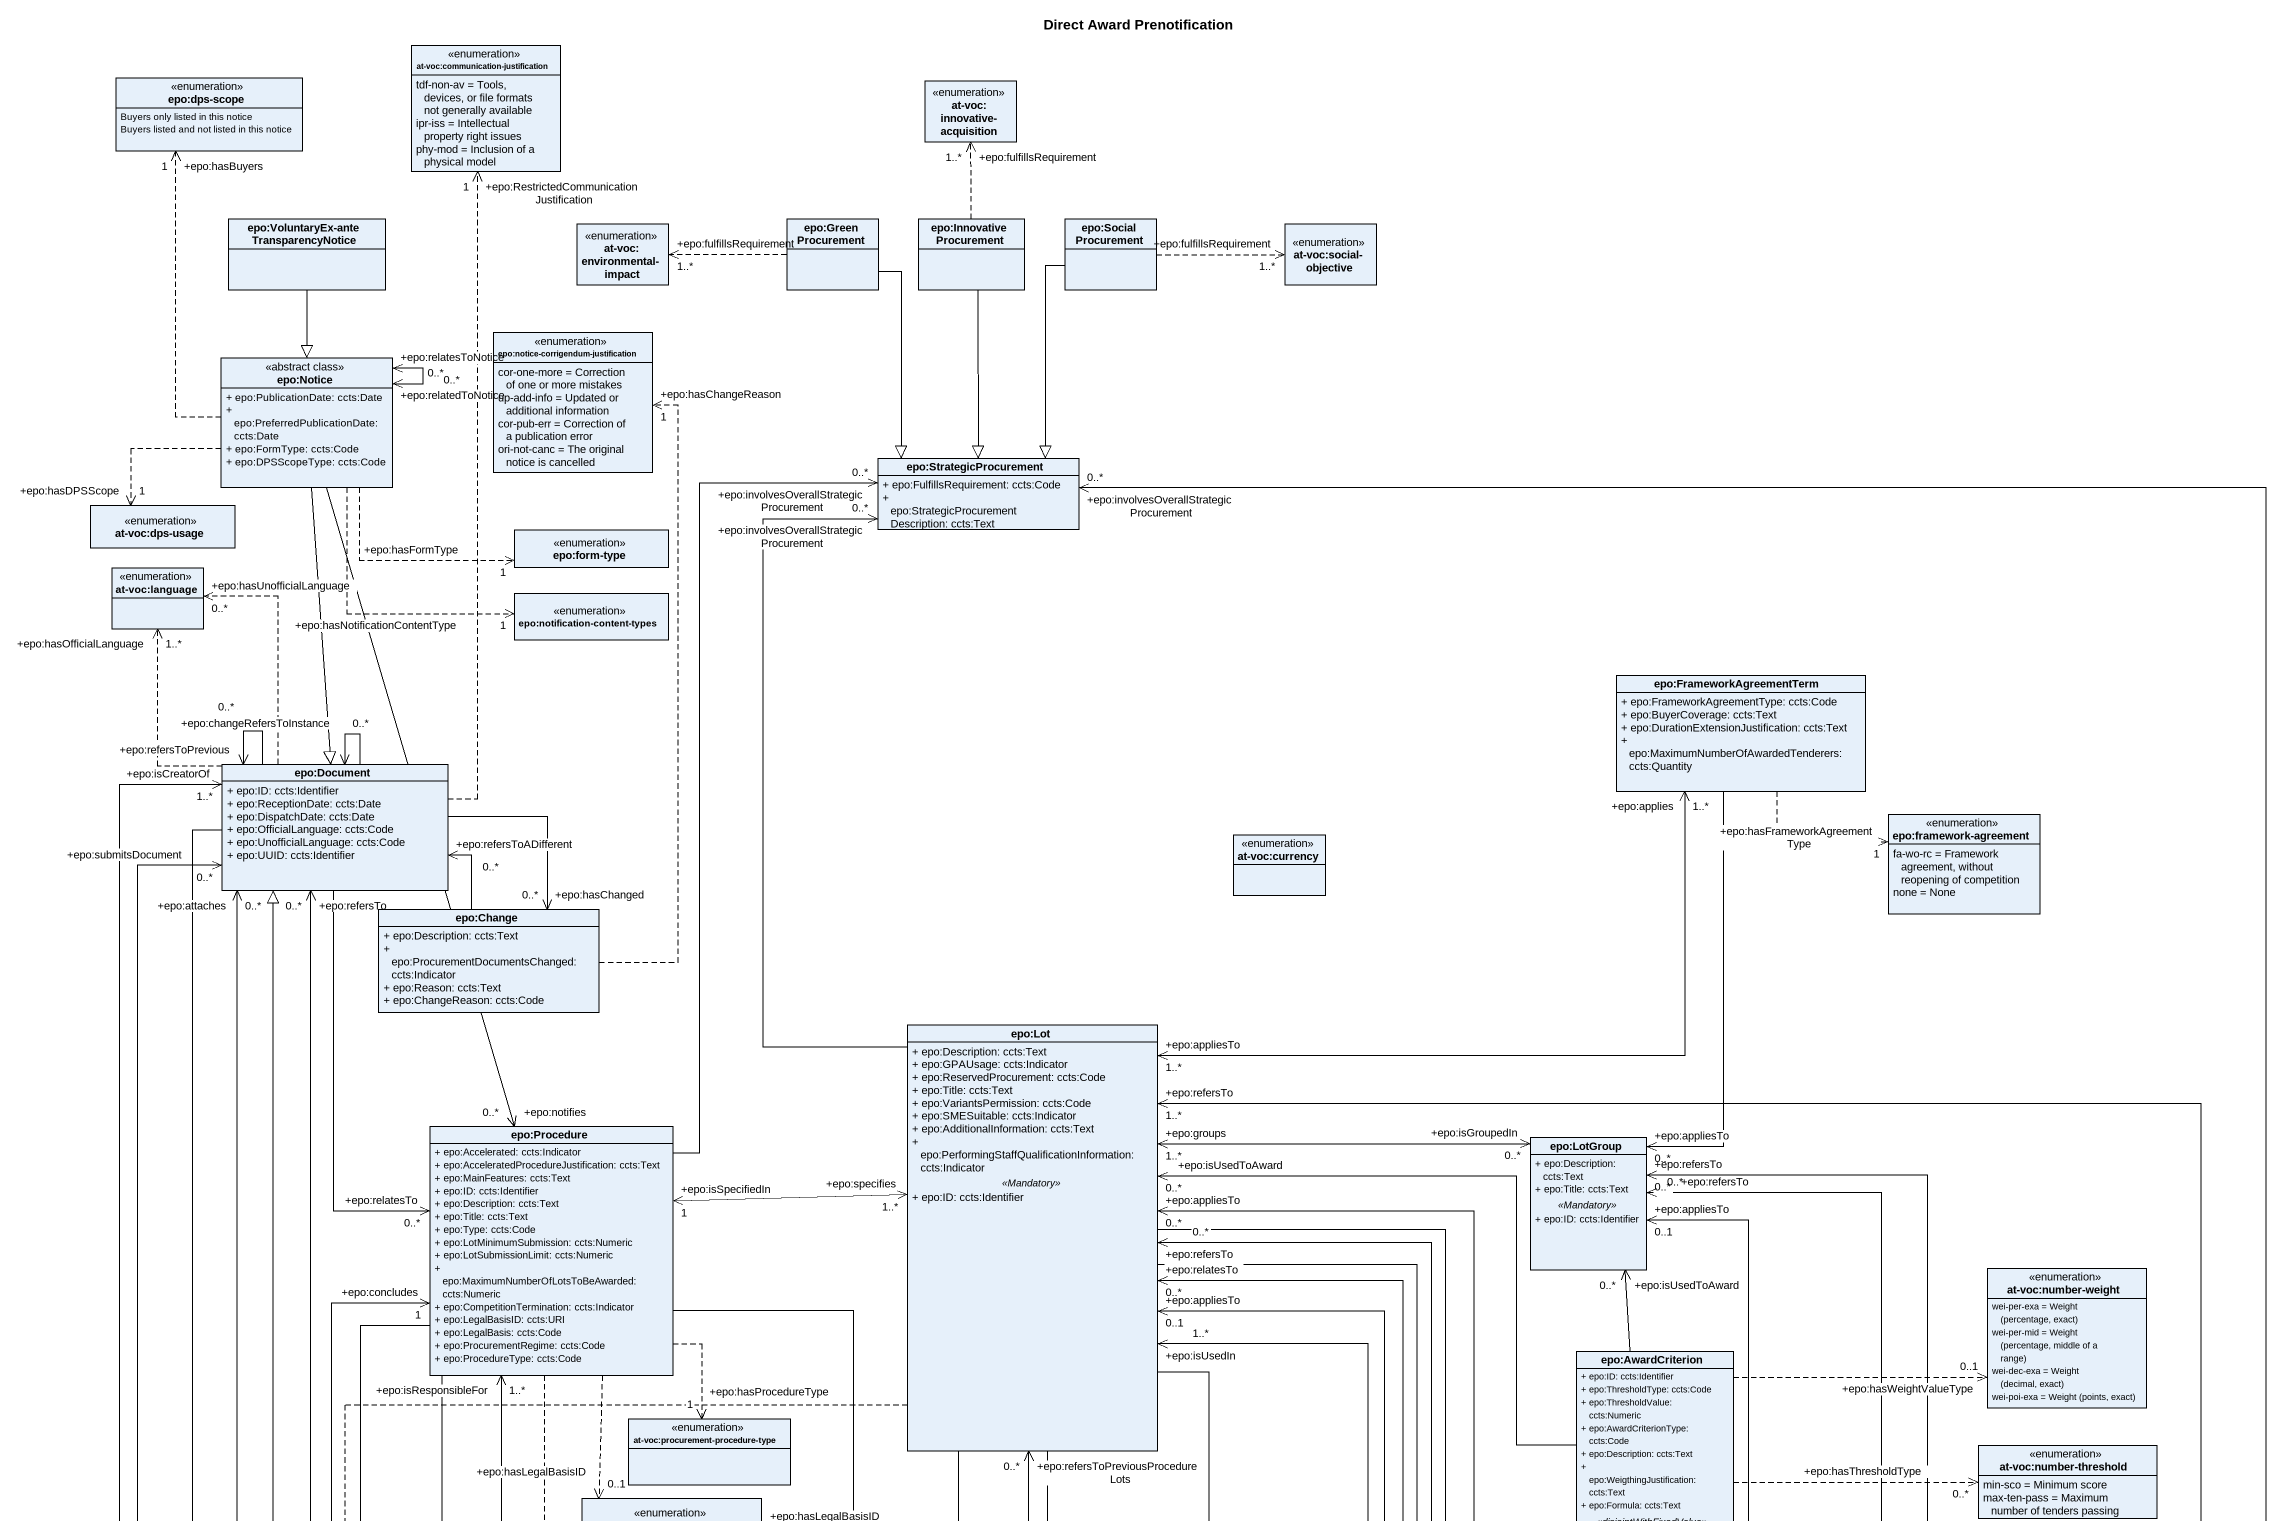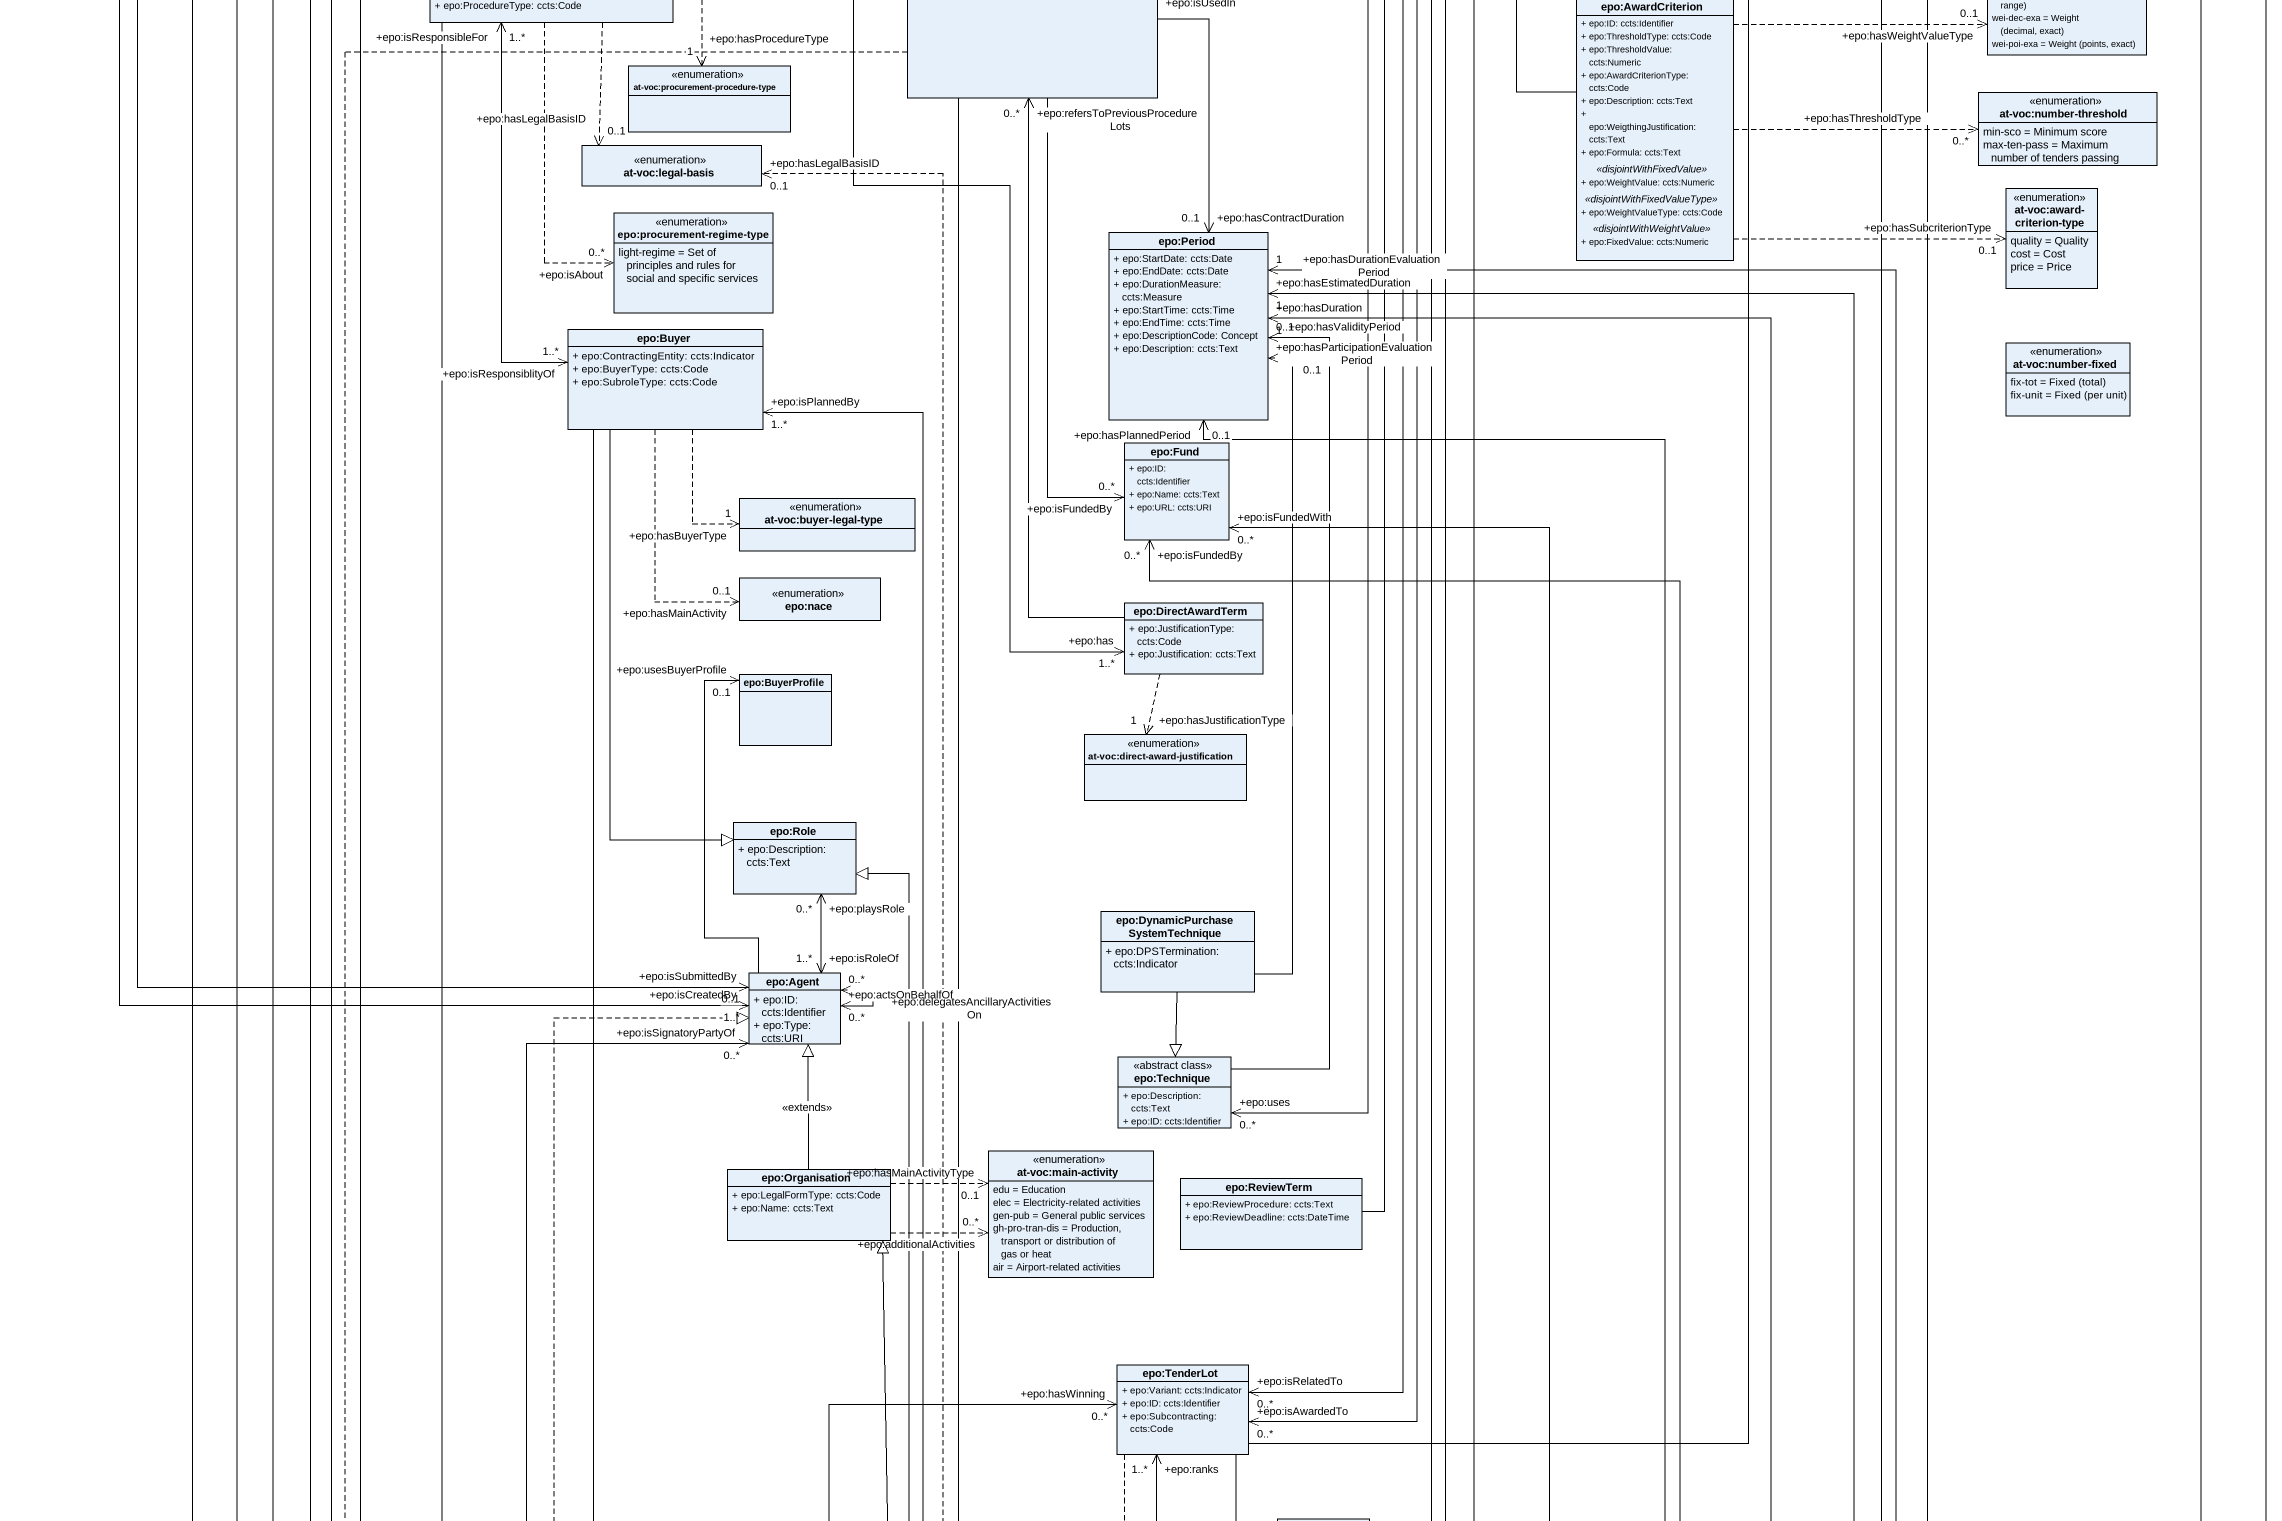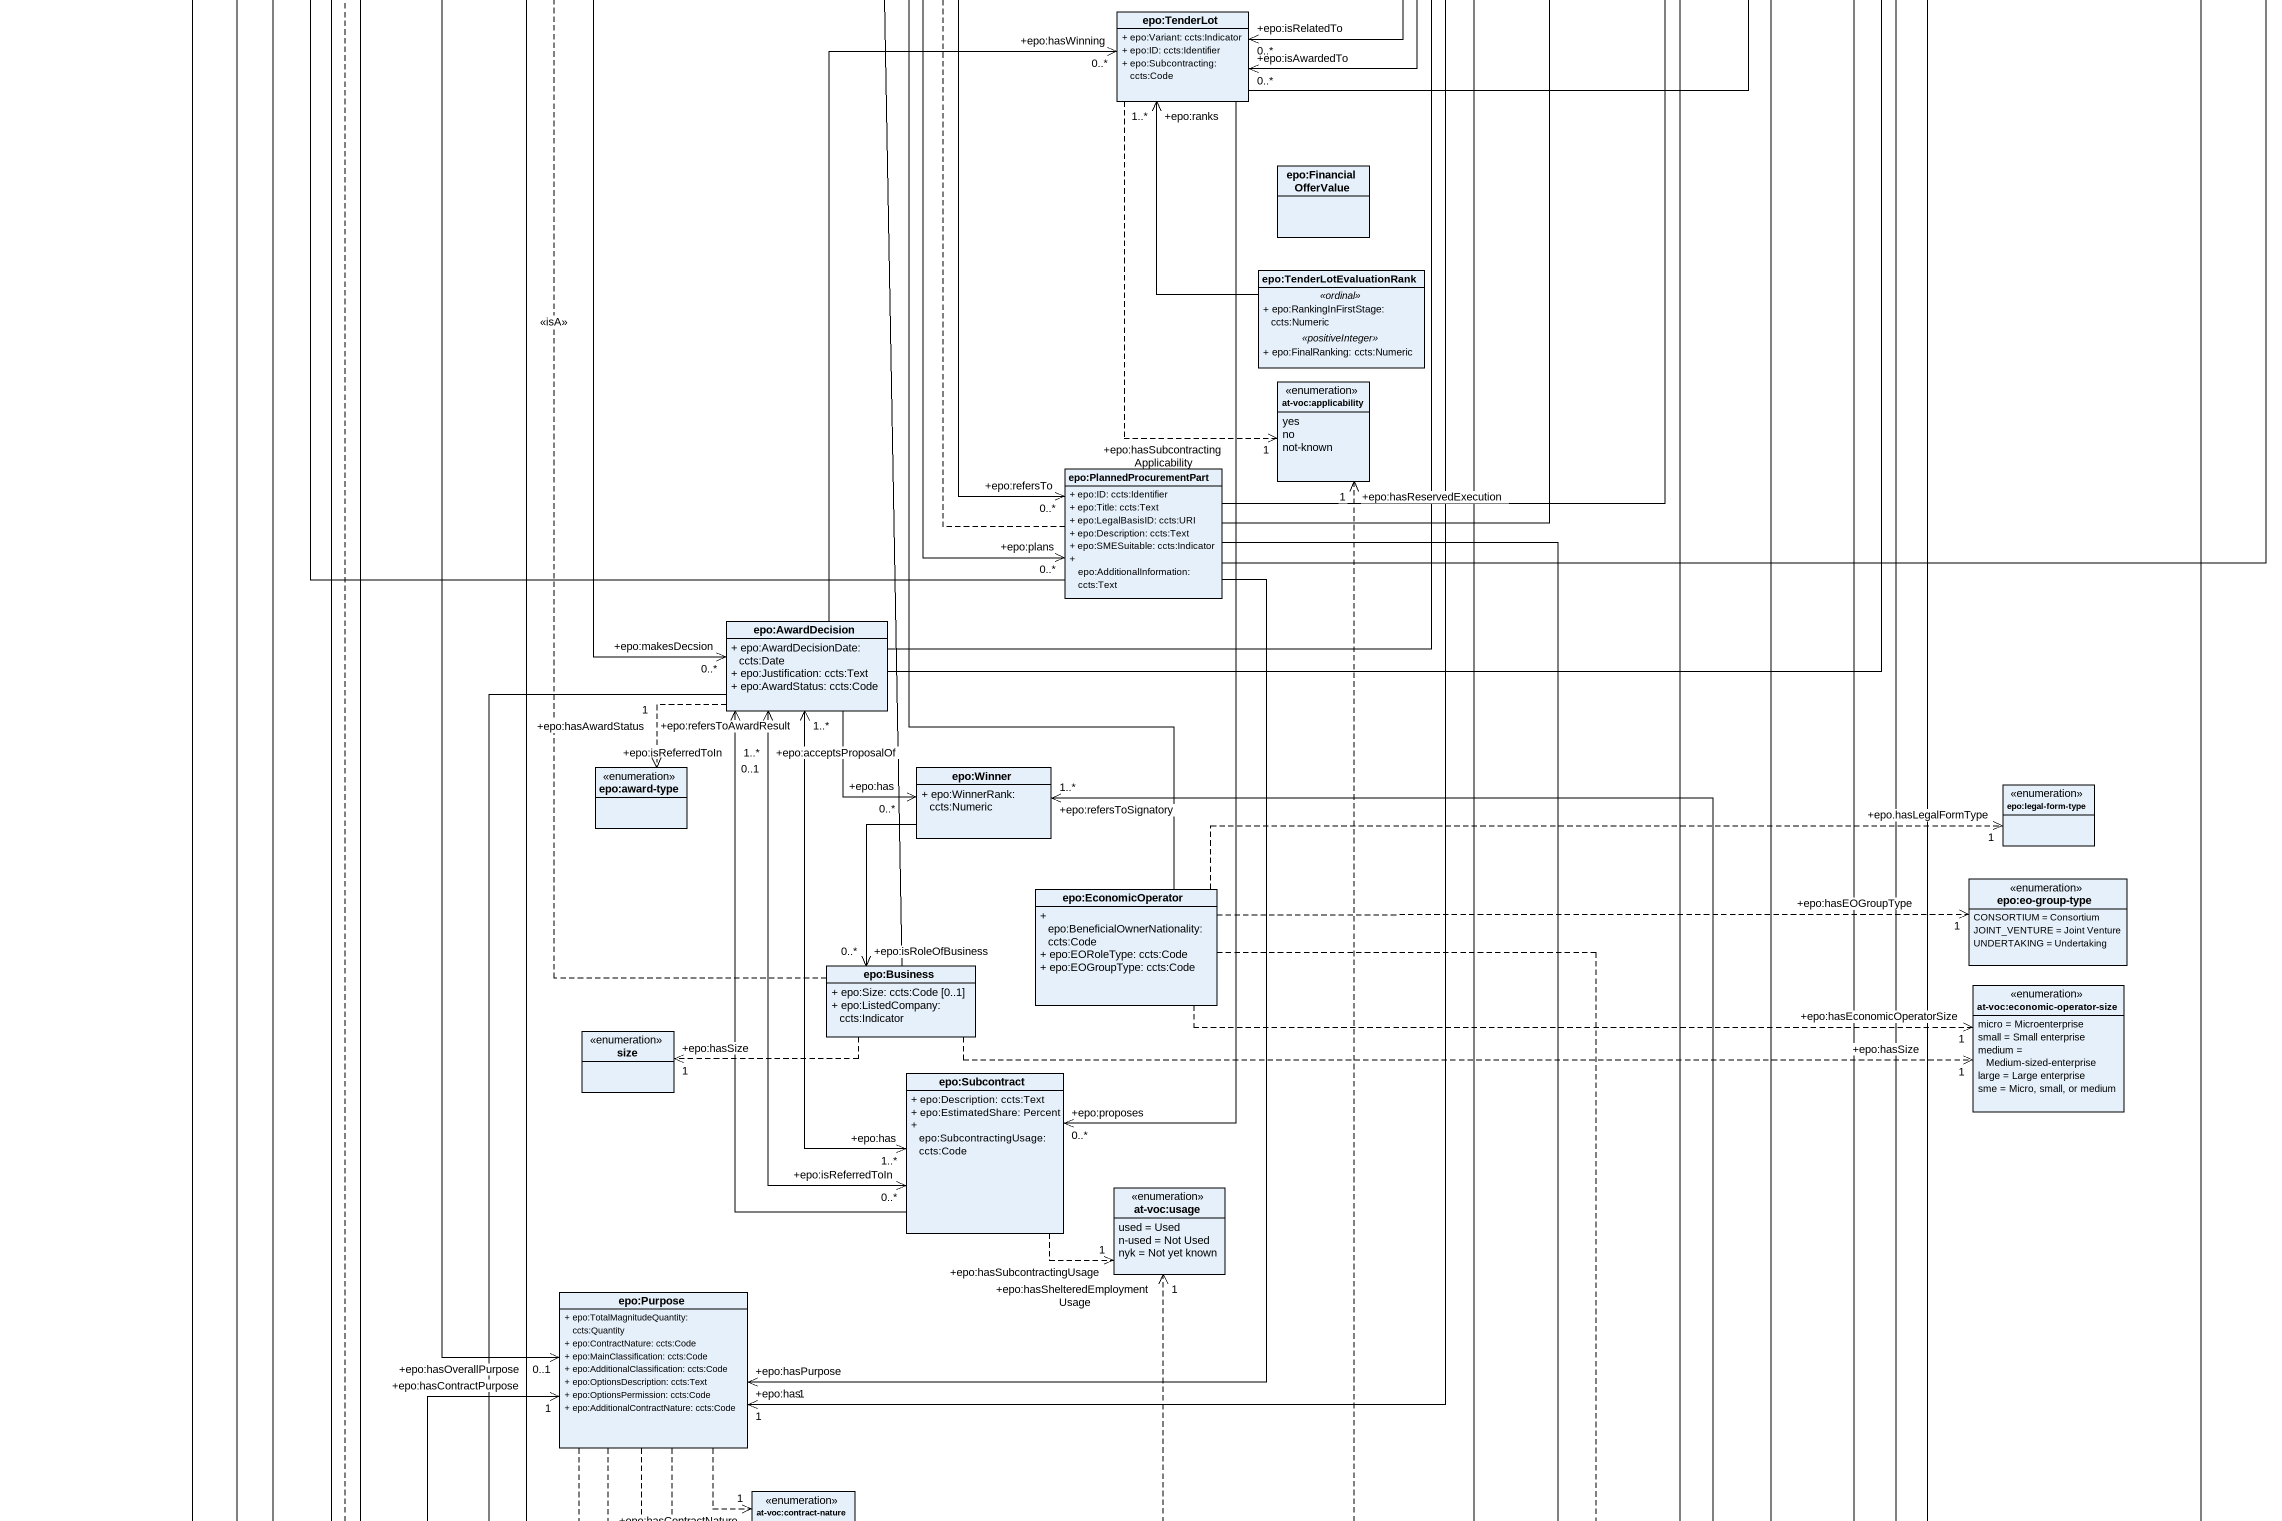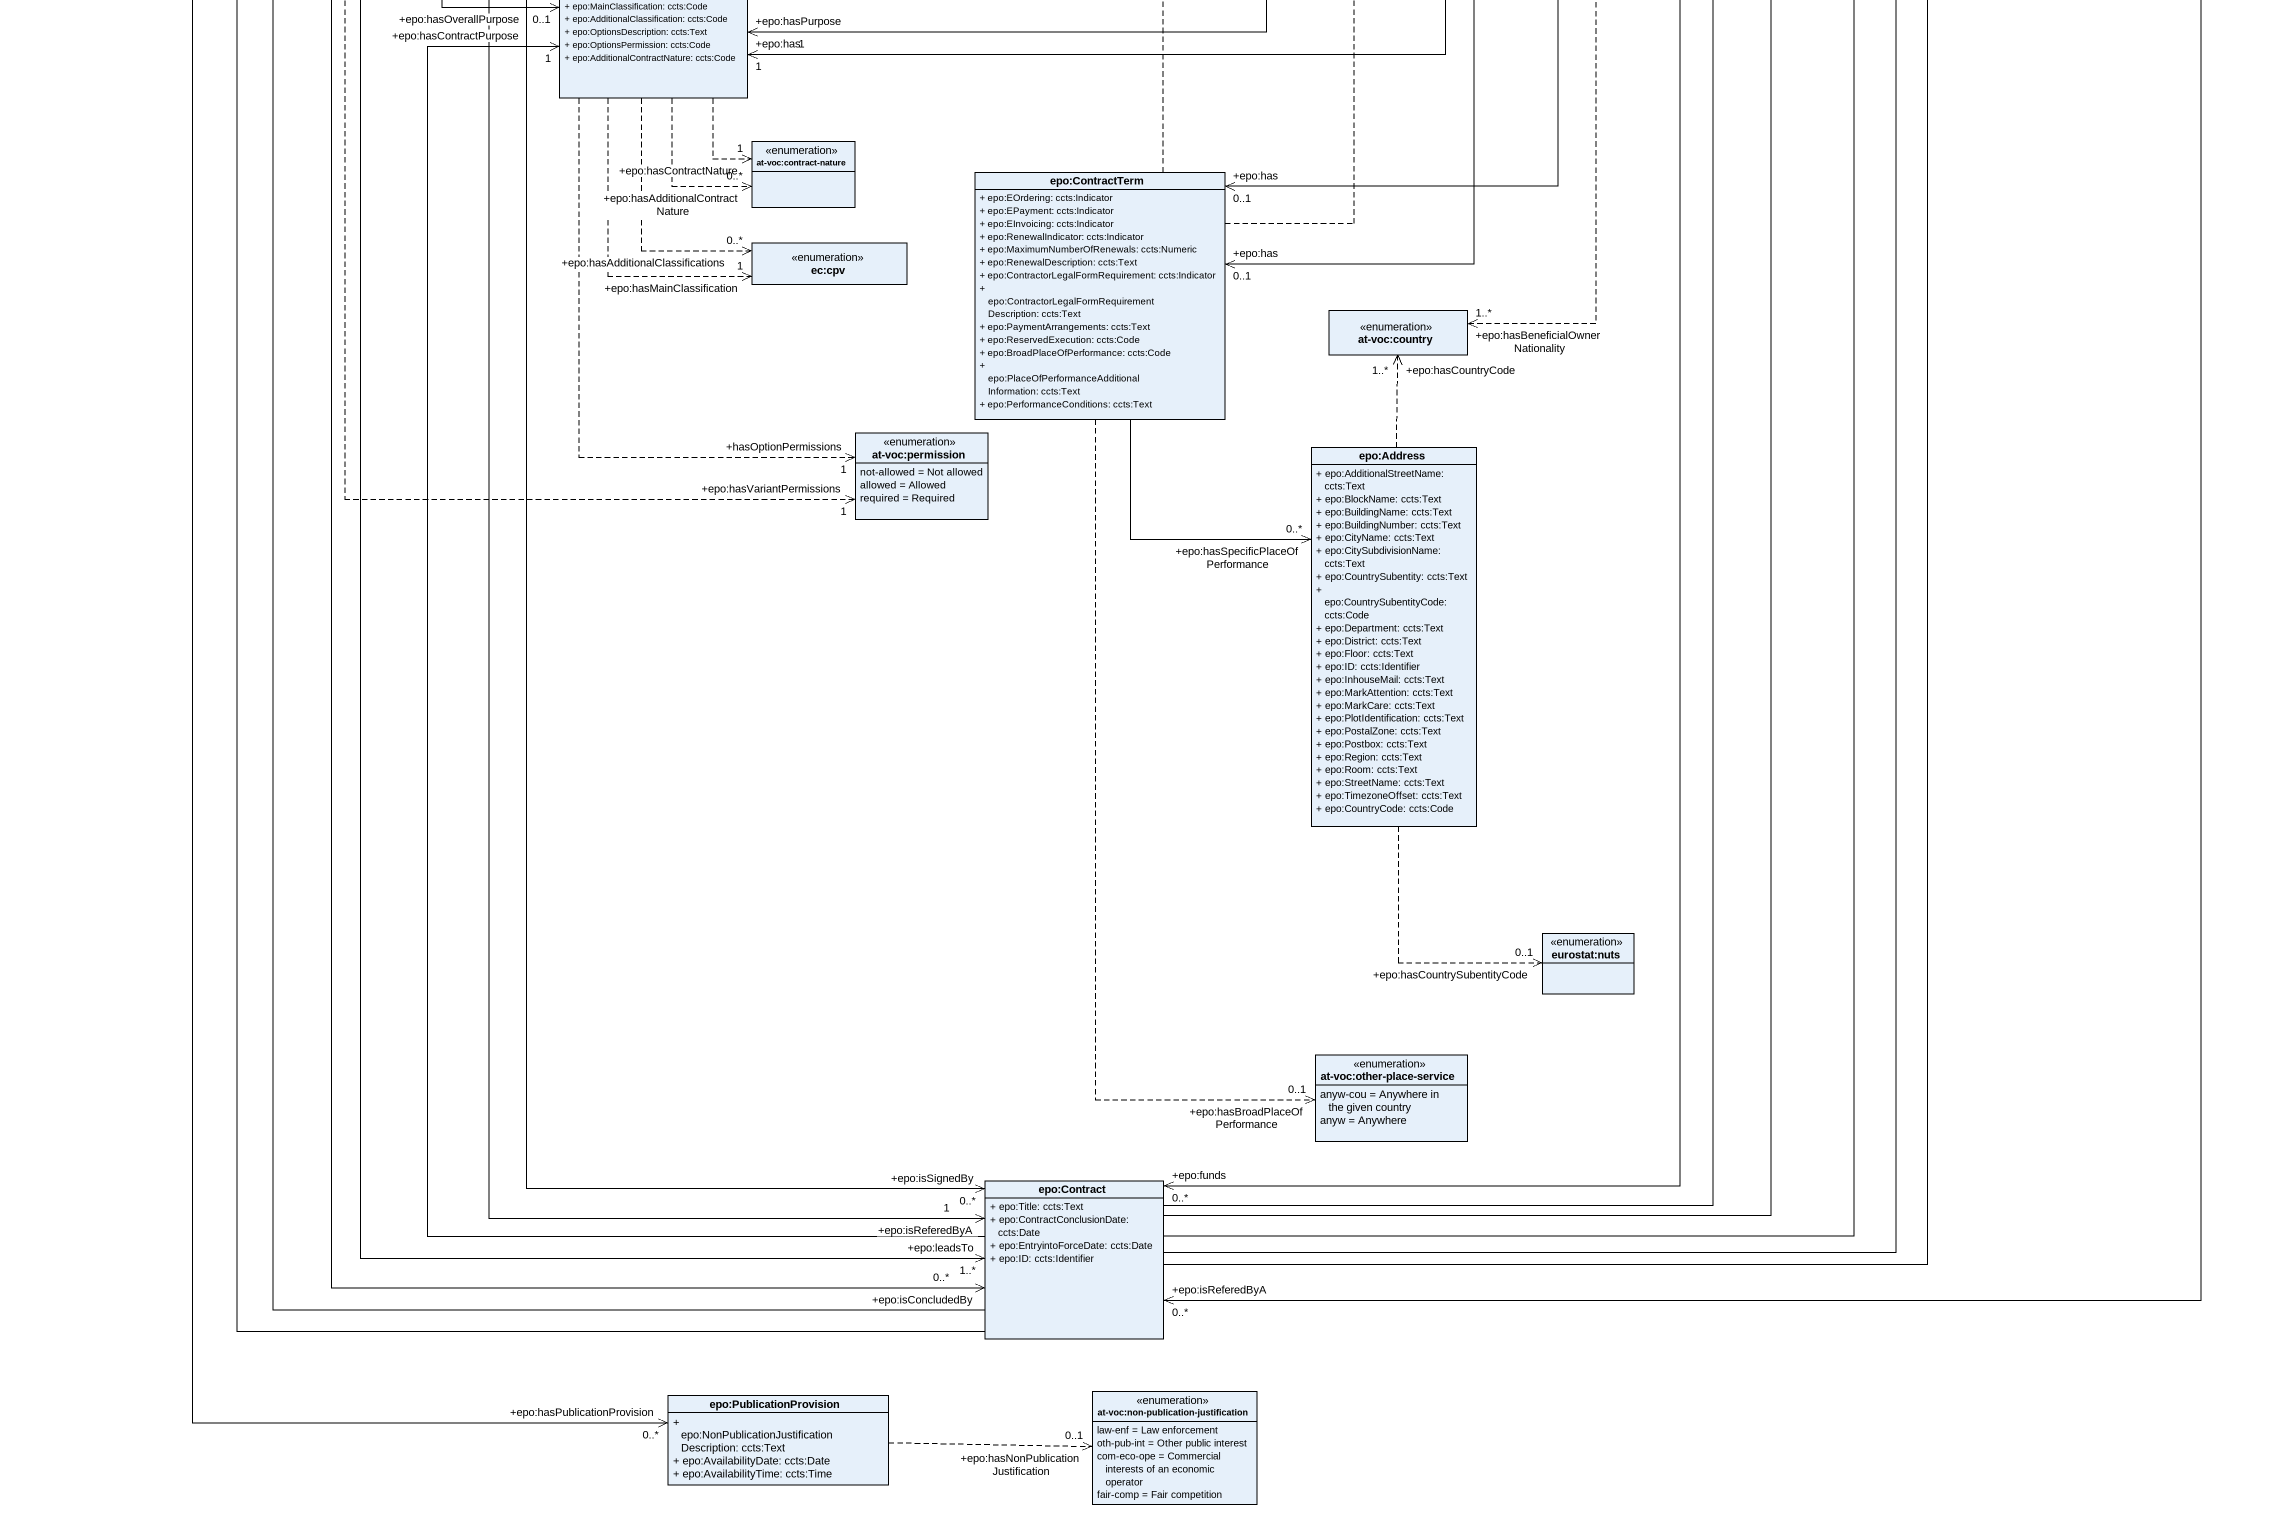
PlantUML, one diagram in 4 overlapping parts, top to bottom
@startuml
title Direct Award Prenotification
hide circle
hide empty members
skinparam classAttributeIconSize 0
enum "epo:dps-scope" as epo_dps_scope {
  Buyers only listed in this notice
  Buyers listed and not listed in this notice
}
enum "at-voc:communication-justification" as at_voc_communication {
  tdf-non-av = Tools, devices, or file formats not generally available
  ipr-iss = Intellectual property right issues
  phy-mod = Inclusion of a physical model
}
enum "at-voc:innovative-acquisition" as at_voc_innovative
class "epo:VoluntaryEx-anteTransparencyNotice" as epo_VoluntaryEx
enum "at-voc:environmental-impact" as at_voc_environmental_impact
class "epo:GreenProcurement" as epo_GreenProcurement
class "epo:InnovativeProcurement" as epo_InnovativeProcurement
class "epo:SocialProcurement" as epo_SocialProcurement
enum "at-voc:social-objective" as at_voc_social_objective
class "epo:Notice" as epo_Notice <<abstract class>> {
  + epo:PublicationDate: ccts:Date
  + epo:PreferredPublicationDate: ccts:Date
  + epo:FormType: ccts:Code
  + epo:DPSScopeType: ccts:Code
}
enum "epo:notice-corrigendum-justification" as epo_notice_corrigendum {
  cor-one-more = Correction of one or more mistakes
  up-add-info = Updated or additional information
  cor-pub-err = Correction of a publication error
  ori-not-canc = The original notice is cancelled
}
class "epo:StrategicProcurement" as epo_StrategicProcurement {
  + epo:FulfillsRequirement: ccts:Code
  + epo:StrategicProcurementDescription: ccts:Text
}
enum "at-voc:dps-usage" as at_voc_dps_usage
enum "epo:form-type" as epo_form_type
enum "at-voc:language" as at_voc_language
enum "epo:notification-content-types" as epo_notification_content
class "epo:FrameworkAgreementTerm" as epo_FrameworkAgreementTerm {
  + epo:FrameworkAgreementType: ccts:Code
  + epo:BuyerCoverage: ccts:Text
  + epo:DurationExtensionJustification: ccts:Text
  + epo:MaximumNumberOfAwardedTenderers: ccts:Quantity
}
class "epo:Document" as epo_Document {
  + epo:ID: ccts:Identifier
  + epo:ReceptionDate: ccts:Date
  + epo:DispatchDate: ccts:Date
  + epo:OfficialLanguage: ccts:Code
  + epo:UnofficialLanguage: ccts:Code
  + epo:UUID: ccts:Identifier
}
enum "epo:framework-agreement" as epo_framework_agreement {
  fa-wo-rc = Framework agreement, without reopening of competition
  none = None
}
enum "at-voc:currency" as at_voc_currency
class "epo:Change" as epo_Change {
  + epo:Description: ccts:Text
  + epo:ProcurementDocumentsChanged: ccts:Indicator
  + epo:Reason: ccts:Text
  + epo:ChangeReason: ccts:Code
}
class "epo:Lot" as epo_Lot {
  + epo:Description: ccts:Text
  + epo:GPAUsage: ccts:Indicator
  + epo:ReservedProcurement: ccts:Code
  + epo:Title: ccts:Text
  + epo:VariantsPermission: ccts:Code
  + epo:SMESuitable: ccts:Indicator
  + epo:AdditionalInformation: ccts:Text
  + epo:PerformingStaffQualificationInformation: ccts:Indicator
  .. <<Mandatory>> ..
  + epo:ID: ccts:Identifier
}
class "epo:Procedure" as epo_Procedure {
  + epo:Accelerated: ccts:Indicator
  + epo:AcceleratedProcedureJustification: ccts:Text
  + epo:MainFeatures: ccts:Text
  + epo:ID: ccts:Identifier
  + epo:Description: ccts:Text
  + epo:Title: ccts:Text
  + epo:Type: ccts:Code
  + epo:LotMinimumSubmission: ccts:Numeric
  + epo:LotSubmissionLimit: ccts:Numeric
  + epo:MaximumNumberOfLotsToBeAwarded: ccts:Numeric
  + epo:CompetitionTermination: ccts:Indicator
  + epo:LegalBasisID: ccts:URI
  + epo:LegalBasis: ccts:Code
  + epo:ProcurementRegime: ccts:Code
  + epo:ProcedureType: ccts:Code
}
class "epo:LotGroup" as epo_LotGroup {
  + epo:Description: ccts:Text
  + epo:Title: ccts:Text
  .. <<Mandatory>> ..
  + epo:ID: ccts:Identifier
}
enum "at-voc:number-weight" as at_voc_number_weight {
  {field} wei-per-exa = Weight (percentage, exact)
  {field} wei-per-mid = Weight (percentage, middle of a range)
  {field} wei-dec-exa = Weight (decimal, exact)
  {field} wei-poi-exa = Weight (points, exact)
}
class "epo:AwardCriterion" as epo_AwardCriterion {
  + epo:ID: ccts:Identifier
  + epo:ThresholdType: ccts:Code
  + epo:ThresholdValue: ccts:Numeric
  + epo:AwardCriterionType: ccts:Code
  + epo:Description: ccts:Text
  + epo:WeigthingJustification: ccts:Text
  + epo:Formula: ccts:Text
  .. <<disjointWithFixedValue>> ..
  + epo:WeightValue: ccts:Numeric
  .. <<disjointWithFixedValueType>> ..
  + epo:WeightValueType: ccts:Code
  .. <<disjointWithWeightValue>> ..
  + epo:FixedValue: ccts:Numeric
}
enum "at-voc:procurement-procedure-type" as at_voc_procurement
enum "at-voc:number-threshold" as at_voc_number_threshold {
  min-sco = Minimum score
  max-ten-pass = Maximum number of tenders passing
}
enum "at-voc:legal-basis" as at_voc_legal_basis
enum "at-voc:award-criterion-type" as at_voc_award_criterion_type {
  quality = Quality
  cost = Cost
  price = Price
}
enum "epo:procurement-regime-type" as epo_procurement_regime_type {
  light-regime = Set of principles and rules for social and specific services
}
class "epo:Period" as epo_Period {
  + epo:StartDate: ccts:Date
  + epo:EndDate: ccts:Date
  + epo:DurationMeasure: ccts:Measure
  + epo:StartTime: ccts:Time
  + epo:EndTime: ccts:Time
  + epo:DescriptionCode: Concept
  + epo:Description: ccts:Text
}
class "epo:Buyer" as epo_Buyer {
  + epo:ContractingEntity: ccts:Indicator
  + epo:BuyerType: ccts:Code
  + epo:SubroleType: ccts:Code
}
enum "at-voc:number-fixed" as at_voc_number_fixed {
  {field} fix-tot = Fixed (total)
  {field} fix-unit = Fixed (per unit)
}
class "epo:Fund" as epo_Fund {
  + epo:ID: ccts:Identifier
  + epo:Name: ccts:Text
  + epo:URL: ccts:URI
}
enum "at-voc:buyer-legal-type" as at_voc_buyer_legal_type
enum "epo:nace" as epo_nace
class "epo:DirectAwardTerm" as epo_DirectAwardTerm {
  + epo:JustificationType: ccts:Code
  + epo:Justification: ccts:Text
}
class "epo:BuyerProfile" as epo_BuyerProfile
enum "at-voc:direct-award-justification" as at_voc_direct_award
class "epo:Role" as epo_Role {
  + epo:Description: ccts:Text
}
class "epo:DynamicPurchaseSystemTechnique" as epo_DynamicPurchaseSystemTec {
  + epo:DPSTermination: ccts:Indicator
}
class "epo:Agent" as epo_Agent {
  + epo:ID: ccts:Identifier
  + epo:Type: ccts:URI
}
class "epo:Technique" as epo_Technique <<abstract class>> {
  + epo:Description: ccts:Text
  + epo:ID: ccts:Identifier
}
class "epo:Organisation" as epo_Organisation {
  + epo:LegalFormType: ccts:Code
  + epo:Name: ccts:Text
}
enum "at-voc:main-activity" as at_voc_main_activity {
  edu = Education
  elec = Electricity-related activities
  gen-pub = General public services
  gh-pro-tran-dis = Production, transport or distribution of gas or heat
  air = Airport-related activities
}
class "epo:ReviewTerm" as epo_ReviewTerm {
  + epo:ReviewProcedure: ccts:Text
  + epo:ReviewDeadline: ccts:DateTime
}
class "epo:TenderLot" as epo_TenderLot {
  + epo:Variant: ccts:Indicator
  + epo:ID: ccts:Identifier
  + epo:Subcontracting: ccts:Code
}
class "epo:FinancialOfferValue" as epo_FinancialOfferValue
class "epo:TenderLotEvaluationRank" as epo_TenderLotEvaluationRank {
  .. <<ordinal>> ..
  + epo:RankingInFirstStage: ccts:Numeric
  .. <<positiveInteger>> ..
  + epo:FinalRanking: ccts:Numeric
}
enum "at-voc:applicability" as at_voc_applicability {
  yes
  no
  not-known
}
class "epo:PlannedProcurementPart" as epo_PlannedProcurementPart {
  + epo:ID: ccts:Identifier
  + epo:Title: ccts:Text
  + epo:LegalBasisID: ccts:URI
  + epo:Description: ccts:Text
  + epo:SMESuitable: ccts:Indicator
  + epo:AdditionalInformation: ccts:Text
}
class "epo:AwardDecision" as epo_AwardDecision {
  + epo:AwardDecisionDate: ccts:Date
  + epo:Justification: ccts:Text
  + epo:AwardStatus: ccts:Code
}
enum "epo:award-type" as epo_award_type
class "epo:Winner" as epo_Winner {
  + epo:WinnerRank: ccts:Numeric
}
enum "epo:legal-form-type" as epo_legal_form_type
enum "epo:eo-group-type" as epo_eo_group_type {
  CONSORTIUM = Consortium
  JOINT_VENTURE = Joint Venture
  UNDERTAKING = Undertaking
}
class "epo:EconomicOperator" as epo_EconomicOperator {
  + epo:BeneficialOwnerNationality: ccts:Code
  + epo:EORoleType: ccts:Code
  + epo:EOGroupType: ccts:Code
}
class "epo:Business" as epo_Business {
  + epo:Size: ccts:Code [0..1]
  + epo:ListedCompany: ccts:Indicator
}
enum "at-voc:economic-operator-size" as at_voc_economic_operator {
  micro = Microenterprise
  small = Small enterprise
  medium = Medium-sized-enterprise
  large = Large enterprise
  sme = Micro, small, or medium
}
enum size
class "epo:Subcontract" as epo_Subcontract {
  + epo:Description: ccts:Text
  + epo:EstimatedShare: Percent
  + epo:SubcontractingUsage: ccts:Code
}
enum "at-voc:usage" as at_voc_usage {
  used = Used
  n-used = Not Used
  nyk = Not yet known
}
class "epo:Purpose" as epo_Purpose {
  + epo:TotalMagnitudeQuantity: ccts:Quantity
  + epo:ContractNature: ccts:Code
  + epo:MainClassification: ccts:Code
  + epo:AdditionalClassification: ccts:Code
  + epo:OptionsDescription: ccts:Text
  + epo:OptionsPermission: ccts:Code
  + epo:AdditionalContractNature: ccts:Code
}
enum "at-voc:contract-nature" as at_voc_contract_nature
class "epo:ContractTerm" as epo_ContractTerm {
  + epo:EOrdering: ccts:Indicator
  + epo:EPayment: ccts:Indicator
  + epo:EInvoicing: ccts:Indicator
  + epo:RenewalIndicator: ccts:Indicator
  + epo:MaximumNumberOfRenewals: ccts:Numeric
  + epo:RenewalDescription: ccts:Text
  + epo:ContractorLegalFormRequirement: ccts:Indicator
  + epo:ContractorLegalFormRequirementDescription: ccts:Text
  + epo:PaymentArrangements: ccts:Text
  + epo:ReservedExecution: ccts:Code
  + epo:BroadPlaceOfPerformance: ccts:Code
  + epo:PlaceOfPerformanceAdditionalInformation: ccts:Text
  + epo:PerformanceConditions: ccts:Text
}
enum "ec:cpv" as ec_cpv
enum "at-voc:country" as at_voc_country
enum "at-voc:permission" as at_voc_permission {
  not-allowed = Not allowed
  allowed = Allowed
  required = Required
}
class "epo:Address" as epo_Address {
  + epo:AdditionalStreetName: ccts:Text
  + epo:BlockName: ccts:Text
  + epo:BuildingName: ccts:Text
  + epo:BuildingNumber: ccts:Text
  + epo:CityName: ccts:Text
  + epo:CitySubdivisionName: ccts:Text
  + epo:CountrySubentity: ccts:Text
  + epo:CountrySubentityCode: ccts:Code
  + epo:Department: ccts:Text
  + epo:District: ccts:Text
  + epo:Floor: ccts:Text
  + epo:ID: ccts:Identifier
  + epo:InhouseMail: ccts:Text
  + epo:MarkAttention: ccts:Text
  + epo:MarkCare: ccts:Text
  + epo:PlotIdentification: ccts:Text
  + epo:PostalZone: ccts:Text
  + epo:Postbox: ccts:Text
  + epo:Region: ccts:Text
  + epo:Room: ccts:Text
  + epo:StreetName: ccts:Text
  + epo:TimezoneOffset: ccts:Text
  + epo:CountryCode: ccts:Code
}
enum "eurostat:nuts" as eurostat_nuts
enum "at-voc:other-place-service" as at_voc_other_place_service {
  anyw-cou = Anywhere in the given country
  anyw = Anywhere
}
class "epo:Contract" as epo_Contract {
  + epo:Title: ccts:Text
  + epo:ContractConclusionDate: ccts:Date
  + epo:EntryintoForceDate: ccts:Date
  + epo:ID: ccts:Identifier
}
class "epo:PublicationProvision" as epo_PublicationProvision {
  + epo:NonPublicationJustificationDescription: ccts:Text
  + epo:AvailabilityDate: ccts:Date
  + epo:AvailabilityTime: ccts:Time
}
enum "at-voc:non-publication-justification" as at_voc_non_publication {
  law-enf = Law enforcement
  oth-pub-int = Other public interest
  com-eco-ope = Commercial interests of an economic operator
  fair-comp = Fair competition
}
epo_VoluntaryEx --|> epo_Notice
epo_GreenProcurement .left.> "+epo:fulfillsRequirement\n1..*" at_voc_environmental_impact
epo_GreenProcurement --|> epo_StrategicProcurement
epo_InnovativeProcurement .up.> "+epo:fulfillsRequirement\n1..*" at_voc_innovative
epo_InnovativeProcurement --|> epo_StrategicProcurement
epo_SocialProcurement .right.> "+epo:fulfillsRequirement\n1..*" at_voc_social_objective
epo_SocialProcurement --|> epo_StrategicProcurement
epo_Notice .up.> "+epo:hasBuyers\n1" epo_dps_scope
epo_Notice "+epo:relatedToNotice\n0..*" <--> "+epo:relatesToNotice\n0..*" epo_Notice
epo_Notice ..> "+epo:hasDPSScope\n1" at_voc_dps_usage
epo_Notice .right.> "+epo:hasFormType\n1" epo_form_type
epo_Notice ..> "+epo:hasNotificationContentType\n1" epo_notification_content
epo_Notice --|> epo_Document
epo_Notice --> "+epo:notifies\n0..*" epo_Procedure
epo_FrameworkAgreementTerm .right.> "+epo:hasFrameworkAgreementType\n1" epo_framework_agreement
epo_FrameworkAgreementTerm "+epo:applies\n1..*" <--> "+epo:appliesTo\n1..*" epo_Lot
epo_FrameworkAgreementTerm --> "+epo:appliesTo\n0..*" epo_LotGroup
epo_Document .up.> "+epo:RestrictedCommunicationJustification\n1" at_voc_communication
epo_Document .up.> "+epo:hasOfficialLanguage\n1..*" at_voc_language
epo_Document .up.> "+epo:hasUnofficialLanguage\n0..*" at_voc_language
epo_Document --> "+epo:changeRefersToInstance\n0..*" epo_Document
epo_Document --> "+epo:refersToPrevious\n0..*" epo_Document
epo_Document --> "+epo:hasChanged\n0..*" epo_Change
epo_Document --> "+epo:relatesTo\n0..*" epo_Procedure
epo_Document "+epo:submitsDocument\n0..*" <--> "+epo:isSubmittedBy\n0..1" epo_Agent
epo_Document --> "+epo:hasPublicationProvision\n0..*" epo_PublicationProvision
epo_Change .up.> "+epo:hasChangeReason\n1" epo_notice_corrigendum
epo_Change -up-> "+epo:refersToADifferent\n0..*" epo_Document
epo_Lot -up-> "+epo:involvesOverallStrategicProcurement\n0..*" epo_StrategicProcurement
epo_Lot "+epo:groups\n1..*" <-right-> "+epo:isGroupedIn\n0..*" epo_LotGroup
epo_Lot --> "+epo:hasContractDuration\n0..1" epo_Period
epo_Lot --> "+epo:isFundedBy\n0..*" epo_Fund
epo_Lot --> "+epo:isAwardedTo\n0..*" epo_TenderLot
epo_Lot --> "+epo:refersTo\n0..*" epo_PlannedProcurementPart
epo_Lot --> "+epo:has\n1" epo_Purpose
epo_Lot "+epo:appliesTo\n0..*" <--> "+epo:has\n0..1" epo_ContractTerm
epo_Lot ..> "+epo:hasVariantPermissions\n1" at_voc_permission
epo_Procedure -up-> "+epo:involvesOverallStrategicProcurement\n0..*" epo_StrategicProcurement
epo_Procedure "+epo:isSpecifiedIn\n1" <-right-> "+epo:specifies\n1..*" epo_Lot
epo_Procedure ..> "+epo:hasProcedureType\n1" at_voc_procurement
epo_Procedure ..> "+epo:hasLegalBasisID\n0..1" at_voc_legal_basis
epo_Procedure ..> "+epo:isAbout\n0..*" epo_procurement_regime_type
epo_Procedure "+epo:isResponsibleFor\n1..*" <--> "+epo:isResponsiblityOf\n1..*" epo_Buyer
epo_Procedure --> "+epo:has\n1..*" epo_DirectAwardTerm
epo_Procedure --> "+epo:hasOverallPurpose\n0..1" epo_Purpose
epo_Procedure --> "+epo:leadsTo\n1..*" epo_Contract
epo_Procedure "+epo:concludes\n1" <--> "+epo:isConcludedBy\n0..*" epo_Contract
epo_AwardCriterion -left-> "+epo:isUsedToAward\n0..*" epo_Lot
epo_AwardCriterion -up-> "+epo:isUsedToAward\n0..*" epo_LotGroup
epo_AwardCriterion .right.> "+epo:hasWeightValueType\n0..1" at_voc_number_weight
epo_AwardCriterion .right.> "+epo:hasThresholdType\n0..*" at_voc_number_threshold
epo_AwardCriterion .right.> "+epo:hasSubcriterionType\n0..1" at_voc_award_criterion_type
epo_Buyer ..> "+epo:hasBuyerType\n1" at_voc_buyer_legal_type
epo_Buyer ..> "+epo:hasMainActivity\n0..1" epo_nace
epo_Buyer --|> epo_Role
epo_Buyer "+epo:isPlannedBy\n1..*" <--> "+epo:plans\n0..*" epo_PlannedProcurementPart
epo_Buyer --> "+epo:makesDecsion\n0..*" epo_AwardDecision
epo_DirectAwardTerm -up-> "+epo:refersToPreviousProcedureLots\n0..*" epo_Lot
epo_DirectAwardTerm ..> "+epo:hasJustificationType\n1" at_voc_direct_award
epo_DynamicPurchaseSystemTec -up-> "+epo:hasParticipationEvaluationPeriod\n0..1" epo_Period
epo_DynamicPurchaseSystemTec --|> epo_Technique
epo_Agent "+epo:isCreatedBy\n1..*" <-up-> "+epo:isCreatorOf\n1..*" epo_Document
epo_Agent -up-> "+epo:usesBuyerProfile\n0..1" epo_BuyerProfile
epo_Agent "+epo:isRoleOf\n1..*" <-up-> "+epo:playsRole\n0..*" epo_Role
epo_Agent "+epo:actsOnBehalfOf\n0..*" <--> "+epo:delegatesAncillaryActivitiesOn\n0..*" epo_Agent
epo_Technique "+epo:uses\n0..*" <-up-> "+epo:isUsedIn\n1..*" epo_Lot
epo_Technique -up-> "+epo:hasValidityPeriod\n0..1" epo_Period
epo_Organisation -up-|> epo_Agent : <<extends>>
epo_Organisation .right.> "+epo:hasMainActivityType\n0..1" at_voc_main_activity
epo_Organisation .right.> "+epo:additionalActivities\n0..*" at_voc_main_activity
epo_ReviewTerm -up-> "+epo:appliesTo\n0..1" epo_Lot
epo_TenderLot "+epo:isRelatedTo\n0..*" <-up-> "+epo:relatesTo\n0..*" epo_Lot
epo_TenderLot -up-> "+epo:appliesTo\n0..1" epo_LotGroup
epo_TenderLot ..> "+epo:hasSubcontractingApplicability\n1" at_voc_applicability
epo_TenderLot --> "+epo:proposes\n0..*" epo_Subcontract
epo_TenderLotEvaluationRank -up-> "+epo:ranks\n1..*" epo_TenderLot
epo_PlannedProcurementPart -up-> "+epo:involvesOverallStrategicProcurement\n0..*" epo_StrategicProcurement
epo_PlannedProcurementPart -up-> "+epo:refersTo\n0..*" epo_Document
epo_PlannedProcurementPart .up.> "+epo:hasLegalBasisID\n0..1" at_voc_legal_basis
epo_PlannedProcurementPart -up-> "+epo:hasPlannedPeriod\n0..1" epo_Period
epo_PlannedProcurementPart -up-> "+epo:isFundedWith\n0..*" epo_Fund
epo_PlannedProcurementPart --> "+epo:hasPurpose\n1" epo_Purpose
epo_PlannedProcurementPart --> "+epo:has\n0..1" epo_ContractTerm
epo_AwardDecision -up-> "+epo:refersTo\n0..*" epo_Lot
epo_AwardDecision -up-> "+epo:refersTo\n0..*" epo_LotGroup
epo_AwardDecision -up-> "+epo:hasWinning\n0..*" epo_TenderLot
epo_AwardDecision ..> "+epo:hasAwardStatus\n1" epo_award_type
epo_AwardDecision --> "+epo:has\n0..*" epo_Winner
epo_AwardDecision --> "+epo:isReferedByA\n1" epo_Contract
epo_Winner --> "+epo:isRoleOfBusiness\n0..*" epo_Business
epo_EconomicOperator -up-|> epo_Role
epo_EconomicOperator .right.> "+epo.hasLegalFormType\n1" epo_legal_form_type
epo_EconomicOperator .right.> "+epo:hasEOGroupType\n1" epo_eo_group_type
epo_EconomicOperator .right.> "+epo:hasEconomicOperatorSize\n1" at_voc_economic_operator
epo_EconomicOperator ..> "+epo:hasBeneficialOwnerNationality\n1..*" at_voc_country
epo_Business .up.|> epo_Agent : <<isA>>
epo_Business -up-|> epo_Organisation
epo_Business .right.> "+epo:hasSize\n1" at_voc_economic_operator
epo_Business .left.> "+epo:hasSize\n1" size
epo_Subcontract "+epo:has\n1..*" <-up-> "+epo:refersToAwardResult\n1..*" epo_AwardDecision
epo_Subcontract -up-> "+epo:isReferredToIn\n1..*" epo_AwardDecision
epo_Subcontract "+epo:isReferredToIn\n0..*" <-up-> "+epo:acceptsProposalOf\n0..1" epo_AwardDecision
epo_Subcontract .right.> "+epo:hasSubcontractingUsage\n1" at_voc_usage
epo_Purpose ..> "+epo:hasContractNature\n1" at_voc_contract_nature
epo_Purpose ..> "+epo:hasAdditionalContractNature\n0..*" at_voc_contract_nature
epo_Purpose ..> "+epo:hasMainClassification\n1" ec_cpv
epo_Purpose ..> "+epo:hasAdditionalClassifications\n0..*" ec_cpv
epo_Purpose ..> "+hasOptionPermissions\n1" at_voc_permission
epo_ContractTerm .up.> "+epo:hasReservedExecution\n1" at_voc_applicability
epo_ContractTerm .up.> "+epo:hasShelteredEmploymentUsage\n1" at_voc_usage
epo_ContractTerm --> "+epo:hasSpecificPlaceOfPerformance\n0..*" epo_Address
epo_ContractTerm ..> "+epo:hasBroadPlaceOfPerformance\n0..1" at_voc_other_place_service
epo_Address .up.> "+epo:hasCountryCode\n1..*" at_voc_country
epo_Address ..> "+epo:hasCountrySubentityCode\n0..1" eurostat_nuts
epo_Contract -up-> "+epo:attaches\n0..*" epo_Document
epo_Contract -up-|> epo_Document
epo_Contract "+epo:isReferedByA\n0..*" <-up-> "+epo:refersTo\n1..*" epo_Lot
epo_Contract -up-> "+epo:refersTo\n0..*" epo_LotGroup
epo_Contract -up-> "+epo:hasDuration\n1" epo_Period
epo_Contract -up-> "+epo:hasEstimatedDuration\n1" epo_Period
epo_Contract -up-> "+epo:hasDurationEvaluationPeriod\n1" epo_Period
epo_Contract "+epo:funds\n0..*" <-up-> "+epo:isFundedBy\n0..*" epo_Fund
epo_Contract "+epo:isSignedBy\n0..*" <-up-> "+epo:isSignatoryPartyOf\n0..*" epo_Agent
epo_Contract -up-> "+epo:refersToSignatory\n1..*" epo_Winner
epo_Contract -up-> "+epo:hasContractPurpose\n1" epo_Purpose
epo_PublicationProvision .right.> "+epo:hasNonPublicationJustification\n0..1" at_voc_non_publication
@enduml
